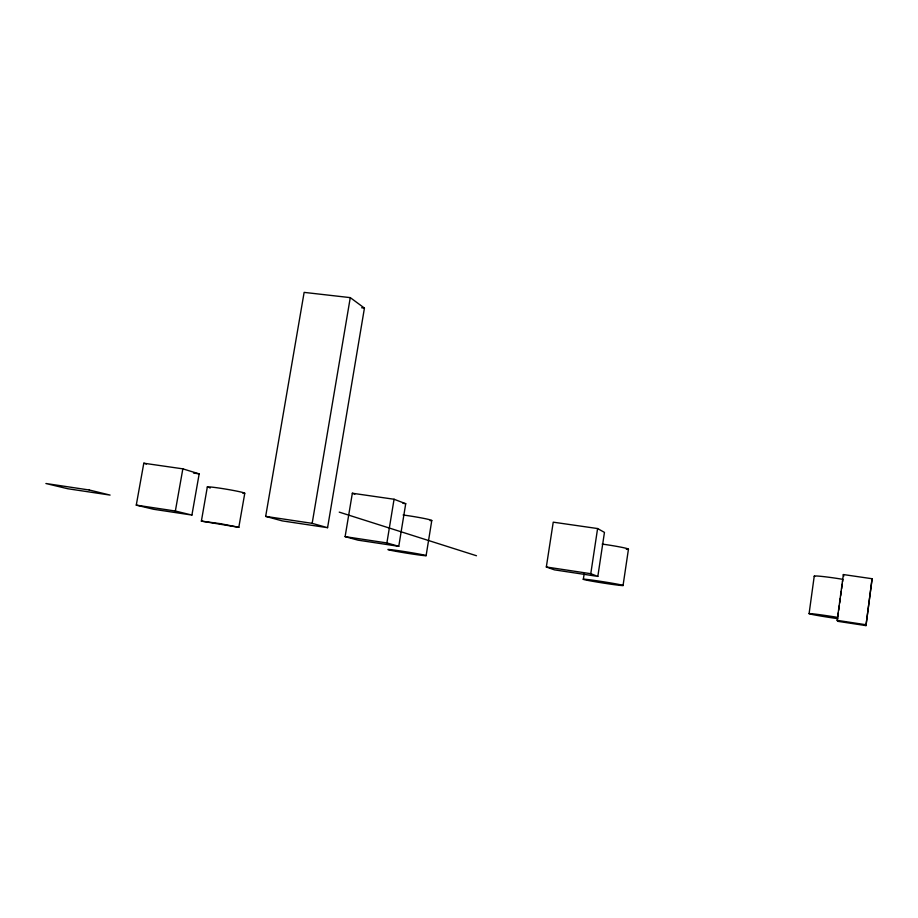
<?xml version="1.0" encoding="UTF-8"?>
<svg xmlns="http://www.w3.org/2000/svg" width="918" height="918" viewBox="0 0 918 918"><rect width="100%" height="100%" fill="white"/><g stroke="black" fill="none" stroke-linecap="round" stroke-linejoin="round"><path stroke-width="1.38" d="M872.1 578.73L865.972 625.617L837.652 621.302L837.159 620.35L843.367 574.553L872.1 578.73L865.972 625.617M838.398 612.627L837.755 617.401A21.229 0.677 8.7 0 0 809.091 613.66L814.232 576.194M838.719 610.252L839.373 605.49M839.695 603.115L840.337 598.352M840.659 595.977L841.301 591.226M841.622 588.851L842.265 584.1M842.586 581.725L842.908 579.35A21.171 1.125 8.4 0 0 821.633 576.401A21.171 1.125 8.4 0 0 814.714 576.493M623.047 585.535A20.104 0.643 8.9 0 0 593.935 580.36A20.104 0.643 8.9 0 0 592.626 581.289A20.104 0.643 8.9 0 0 623.047 585.535L628.451 549.216M597.825 576.412L604.457 532.394L597.595 528.55L553.233 522.17L546.325 566.991L554.449 569.86L597.825 576.412L590.779 573.704L546.325 566.991M583.343 579.269L584.192 573.693M590.779 573.704L597.595 528.55M426.113 555.654L431.781 520.506M398.768 546.325L386.891 542.94L394.063 499.254L352.34 493.241L345.111 536.64L357.94 540.151L398.768 546.325L405.722 503.707L394.063 499.254M327.577 527.689L364.435 308.092L350.274 297.627L304.133 292.383L265.669 516.386L282.251 520.896L327.577 527.689L312.166 523.34L265.669 516.386M312.166 523.34L350.274 297.627M238.887 527.299L220.377 523.673L201.329 521.114L238.806 527.322L244.785 493.264M191.919 515.067L199.172 473.883L182.843 468.846L143.793 463.223L136.266 505.129L153.639 509.283L191.919 515.067L175.361 511.028L136.266 505.129M201.375 521.172L207.319 486.988M175.361 511.028L182.843 468.846M361.623 307.771L364.435 308.092M193.514 473.057L199.172 473.883M402.91 503.293L405.722 503.707M345.111 536.64L386.891 542.94M837.159 620.35L865.949 624.733M143.793 463.223L146.432 464.015M339.235 512.129L476.476 555.746M352.34 493.241L354.864 494.159M843.367 574.553L843.757 576.217M208.053 487.389A18.991 0.952 9.5 0 1 227.675 489.432A18.991 0.952 9.5 0 1 242.903 493.345M210.233 487.997A18.991 0.952 9.5 0 1 209.556 487.825M403.105 514.998A19.393 1.01 9.2 0 1 425.493 518.739A19.393 1.01 9.2 0 1 430.094 520.655M602.185 544.087A20.058 1.067 8.8 0 1 623.586 547.713A20.058 1.067 8.8 0 1 626.34 549.331M838.008 618.698A21.229 0.677 8.7 0 1 809.091 613.66M89.23 489.994L45.9 483.511L67.771 488.743L110.091 495.089L89.23 489.994M396.301 551.385A19.427 0.608 9.1 0 0 426.067 555.7A19.427 0.608 9.1 0 0 398.401 550.662A19.427 0.608 9.1 0 0 396.301 551.385"/></g></svg>
